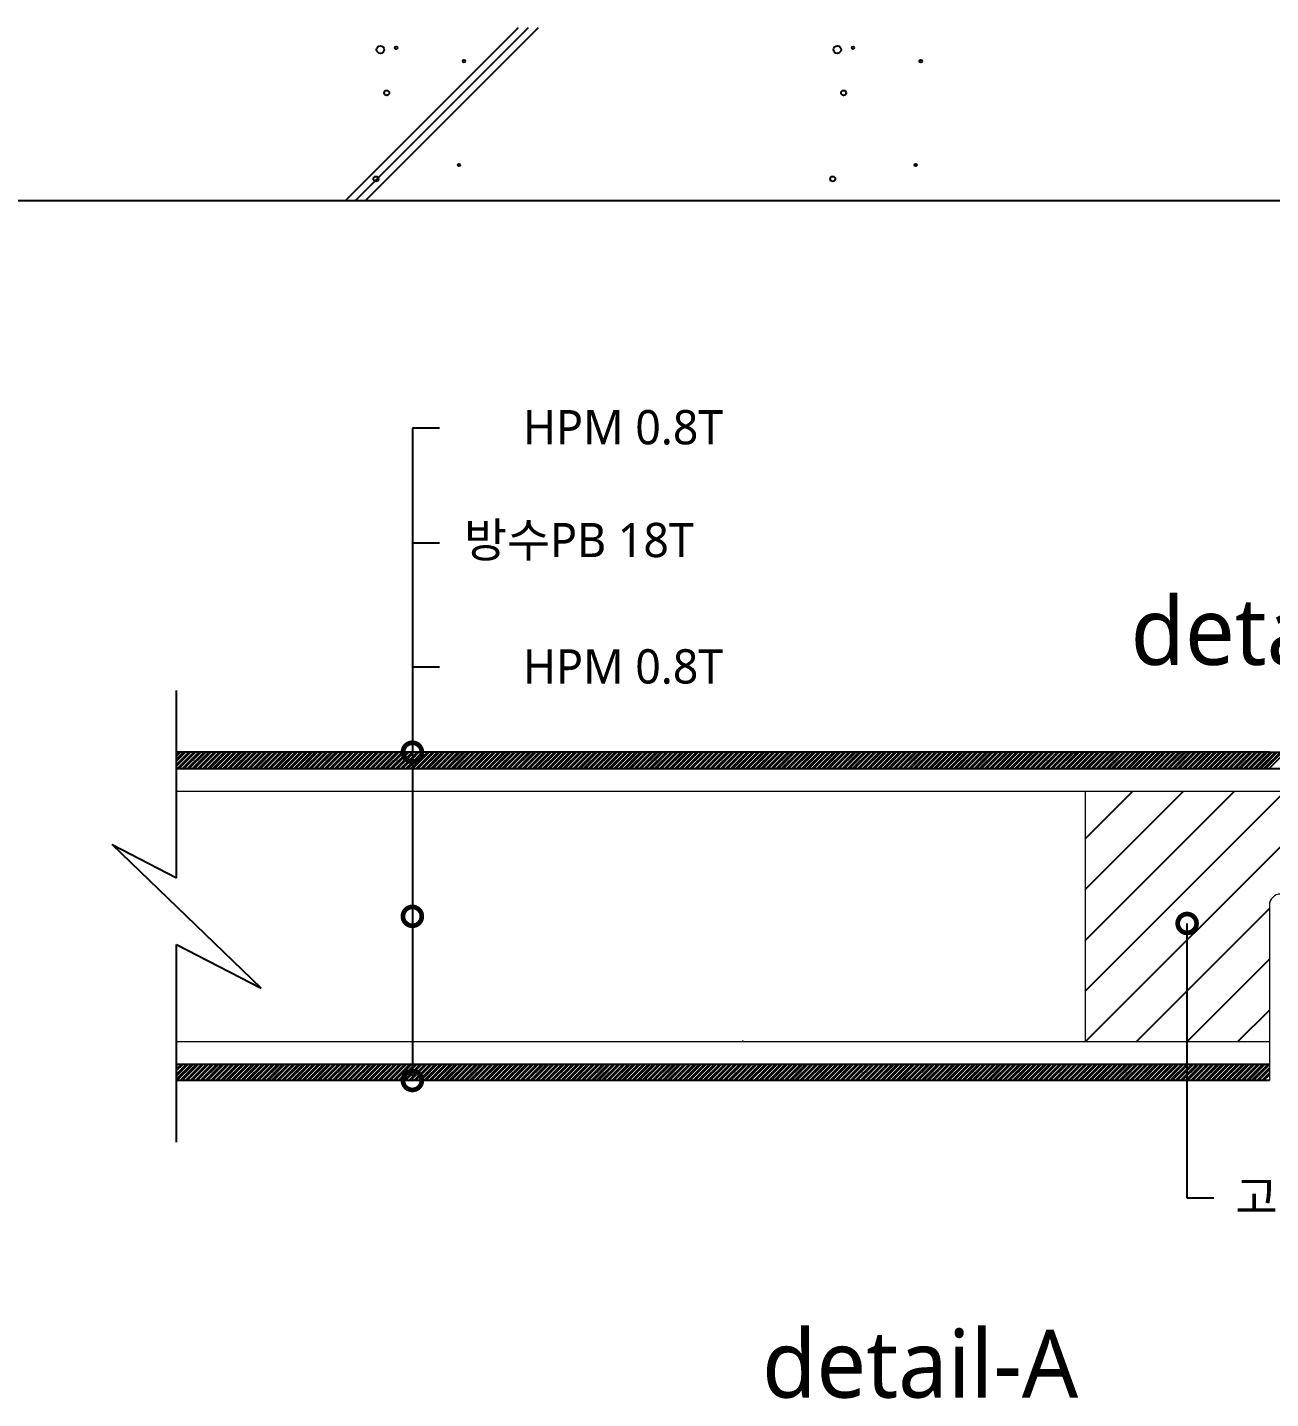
# Model space of a CAD drawing. Extents: x -255 to 8105, y -176 to 5714.
# Drawn here: x 959 to 2059, y 1215 to 2428 of the extents above; entities that cross this region are included whole.
import ezdxf
from ezdxf.enums import TextEntityAlignment as Align

# ---------------------------------------------------------------- set-up
doc = ezdxf.new("R2010")
doc.units = 0
doc.header["$LTSCALE"] = 30
doc.layers.get('0').update_dxf_attribs({"linetype": 'CONTINUOUS'})
for name, color, linetype in [('C', 2, 'CONTINUOUS'), ('jc panel', 4, 'CONTINUOUS'), ('TIT', 3, 'CONTINUOUS'), ('문자', 3, 'CONTINUOUS'), ('치수', 1, 'CONTINUOUS'), ('판넬', 2, 'CONTINUOUS'), ('해치', 8, 'CONTINUOUS')]:
    doc.layers.add(name, color=color, linetype=linetype)
doc.styles.add('돋움', font='malgun.ttf')

# ---------------------------------------------------------------- blocks, each defined once
blk = doc.blocks.new('_DOTSMALL')
at = {"color": 0, "linetype": 'ByBlock', "const_width": 0.5}
blk.add_lwpolyline([(-0.0625, 0, 1), (0.0625, 0, 1)], format="xyb", close=True, dxfattribs=at)
blk = doc.blocks.new('A$C63EC304E')
at = {"layer": '치수', "color": 1, "xscale": 2.5, "yscale": 2.5, "zscale": 2.5, "rotation": 234.3098741996962}
blk.add_blockref('_DOTSMALL', (0.312, 0.312), dxfattribs=at)
blk = doc.blocks.new('A$C2BC9653E')
at = {"layer": '치수', "xscale": 0.3333333333333333, "yscale": 0.3333333333333333, "zscale": 0.3333333333333333}
blk.add_blockref('A$C63EC304E', (0, 0), dxfattribs=at)
blk = doc.blocks.new('A$C7FC71301')
at = {"layer": '치수', "rotation": 180}
blk.add_blockref('A$C2BC9653E', (0.208, 0.208), dxfattribs=at)
blk = doc.blocks.new('A$C4A20372B')
at = {"layer": '치수'}
blk.add_blockref('A$C7FC71301', (0, 0), dxfattribs=at)
blk = doc.blocks.new('A$C566469F5')
at = {"layer": '치수'}
blk.add_blockref('A$C4A20372B', (0, 0), dxfattribs=at)
blk = doc.blocks.new('A$C7E317CD4')
at = {"layer": '해치', "xscale": 2, "yscale": 2, "zscale": 2}
blk.add_blockref('A$C566469F5', (0, 0), dxfattribs=at)
blk = doc.blocks.new('A$C601D7F27')
at = {"layer": '치수'}
blk.add_blockref('A$C7E317CD4', (0, 0), dxfattribs=at)
blk = doc.blocks.new('UNI-01', base_point=(7634, 7239))
blk.add_line((7967.1, 9514.2), (13138.7, 9514.2))
at = {"color": 252, "linetype": 'Continuous'}
for p, q in [((8725.3, 9022.8), (8728.6, 9026.1)), ((8725.3, 9018.3), (8733.1, 9026.1)), ((8725.3, 9013.9), (8737.6, 9026.1)), ((8725.3, 9024.4), (8727, 9026.1)), ((8725.3, 9019.9), (8731.5, 9026.1)), ((8725.3, 9015.4), (8736, 9026.1)), ((8726, 9011.6), (8740.5, 9026.1)), ((8727.5, 9011.6), (8742.1, 9026.1)), ((8730.4, 9011.6), (8745, 9026.1)), ((8732, 9011.6), (8746.6, 9026.1)), ((8734.9, 9011.6), (8749.5, 9026.1)), ((8736.5, 9011.6), (8751, 9026.1)), ((8739.4, 9011.6), (8753.9, 9026.1)), ((8741, 9011.6), (8755.5, 9026.1)), ((8743.9, 9011.6), (8758.4, 9026.1)), ((8745.5, 9011.6), (8760, 9026.1)), ((8748.4, 9011.6), (8762.9, 9026.1)), ((8750, 9011.6), (8764.5, 9026.1)), ((8752.9, 9011.6), (8767.4, 9026.1)), ((8754.5, 9011.6), (8769, 9026.1)), ((8757.4, 9011.6), (8771.9, 9026.1)), ((8759, 9011.6), (8773.5, 9026.1)), ((8761.9, 9011.6), (8776.4, 9026.1)), ((8763.5, 9011.6), (8778, 9026.1)), ((8766.4, 9011.6), (8780.9, 9026.1)), ((8768, 9011.6), (8782.5, 9026.1)), ((8770.9, 9011.6), (8785.4, 9026.1)), ((8772.4, 9011.6), (8787, 9026.1)), ((8775.3, 9011.6), (8789.9, 9026.1)), ((8776.9, 9011.6), (8791.5, 9026.1)), ((8779.8, 9011.6), (8794.4, 9026.1)), ((8781.4, 9011.6), (8795.9, 9026.1)), ((8784.3, 9011.6), (8798.9, 9026.1)), ((8785.9, 9011.6), (8800.4, 9026.1)), ((8788.8, 9011.6), (8803.3, 9026.1)), ((8790.4, 9011.6), (8804.9, 9026.1)), ((8793.3, 9011.6), (8807.8, 9026.1)), ((8794.9, 9011.6), (8809.4, 9026.1)), ((8797.8, 9011.6), (8812.3, 9026.1)), ((8799.4, 9011.6), (8813.9, 9026.1)), ((8802.3, 9011.6), (8816.8, 9026.1)), ((8803.9, 9011.6), (8818.4, 9026.1)), ((8806.8, 9011.6), (8821.3, 9026.1)), ((8808.4, 9011.6), (8822.9, 9026.1)), ((8811.3, 9011.6), (8825.8, 9026.1)), ((8812.9, 9011.6), (8827.4, 9026.1)), ((8815.8, 9011.6), (8830.3, 9026.1)), ((8817.3, 9011.6), (8831.9, 9026.1)), ((8820.3, 9011.6), (8834.8, 9026.1)), ((8821.8, 9011.6), (8836.4, 9026.1)), ((8824.7, 9011.6), (8839.3, 9026.1)), ((8826.3, 9011.6), (8840.8, 9026.1)), ((8829.2, 9011.6), (8843.8, 9026.1)), ((8830.8, 9011.6), (8845.3, 9026.1)), ((8833.7, 9011.6), (8848.2, 9026.1)), ((8835.3, 9011.6), (8849.8, 9026.1)), ((8838.2, 9011.6), (8852.7, 9026.1)), ((8839.8, 9011.6), (8854.3, 9026.1)), ((8842.7, 9011.6), (8857.2, 9026.1)), ((8844.3, 9011.6), (8858.8, 9026.1)), ((8847.2, 9011.6), (8861.7, 9026.1)), ((8848.8, 9011.6), (8863.3, 9026.1)), ((8851.7, 9011.6), (8866.2, 9026.1)), ((8853.3, 9011.6), (8867.8, 9026.1)), ((8856.2, 9011.6), (8870.7, 9026.1)), ((8857.8, 9011.6), (8872.3, 9026.1)), ((8860.7, 9011.6), (8875.2, 9026.1)), ((8862.2, 9011.6), (8876.8, 9026.1)), ((8865.2, 9011.6), (8879.7, 9026.1)), ((8866.7, 9011.6), (8881.3, 9026.1)), ((8869.6, 9011.6), (8884.2, 9026.1)), ((8871.2, 9011.6), (8885.8, 9026.1)), ((8874.1, 9011.6), (8888.7, 9026.1)), ((8875.7, 9011.6), (8890.2, 9026.1)), ((8878.6, 9011.6), (8893.1, 9026.1)), ((8880.2, 9011.6), (8894.7, 9026.1)), ((8883.1, 9011.6), (8897.6, 9026.1)), ((8884.7, 9011.6), (8899.2, 9026.1)), ((8887.6, 9011.6), (8902.1, 9026.1)), ((8889.2, 9011.6), (8903.7, 9026.1)), ((8892.1, 9011.6), (8906.6, 9026.1)), ((8893.7, 9011.6), (8908.2, 9026.1)), ((8896.6, 9011.6), (8911.1, 9026.1)), ((8898.2, 9011.6), (8912.7, 9026.1)), ((8901.1, 9011.6), (8915.6, 9026.1)), ((8902.7, 9011.6), (8917.2, 9026.1)), ((8905.6, 9011.6), (8920.1, 9026.1)), ((8907.2, 9011.6), (8921.7, 9026.1)), ((8910.1, 9011.6), (8924.6, 9026.1)), ((8911.6, 9011.6), (8926.2, 9026.1)), ((8914.5, 9011.6), (8929.1, 9026.1)), ((8916.1, 9011.6), (8930.7, 9026.1)), ((8919, 9011.6), (8933.6, 9026.1)), ((8920.6, 9011.6), (8933.8, 9024.8)), ((8933.8, 9020.3), (8939.6, 9026.1)), ((8933.8, 9015.8), (8944.1, 9026.1)), ((8933.8, 9021.9), (8938, 9026.1)), ((8933.8, 9017.4), (8942.5, 9026.1)), ((8933.8, 9012.9), (8947, 9026.1)), ((8934.1, 9011.6), (8948.6, 9026.1)), ((8937, 9011.6), (8951.5, 9026.1)), ((8938.6, 9011.6), (8953.1, 9026.1)), ((8941.5, 9011.6), (8956, 9026.1)), ((8943.1, 9011.6), (8957.6, 9026.1)), ((8946, 9011.6), (8960.5, 9026.1)), ((8947.6, 9011.6), (8962.1, 9026.1)), ((8950.5, 9011.6), (8965, 9026.1)), ((8952.1, 9011.6), (8966.6, 9026.1)), ((8955, 9011.6), (8969.5, 9026.1)), ((8956.5, 9011.6), (8971.1, 9026.1)), ((8959.4, 9011.6), (8974, 9026.1)), ((8961, 9011.6), (8975.6, 9026.1)), ((8963.9, 9011.6), (8978.5, 9026.1)), ((8965.5, 9011.6), (8980, 9026.1)), ((8968.4, 9011.6), (8982.9, 9026.1)), ((8970, 9011.6), (8984.5, 9026.1)), ((8972.9, 9011.6), (8987.4, 9026.1)), ((8974.5, 9011.6), (8989, 9026.1)), ((8977.4, 9011.6), (8991.9, 9026.1)), ((8979, 9011.6), (8993.5, 9026.1)), ((8981.9, 9011.6), (8996.4, 9026.1)), ((8983.5, 9011.6), (8998, 9026.1)), ((8986.4, 9011.6), (9000.9, 9026.1)), ((8988, 9011.6), (9002.5, 9026.1)), ((8990.9, 9011.6), (9005.4, 9026.1)), ((8992.5, 9011.6), (9007, 9026.1)), ((8995.4, 9011.6), (9009.9, 9026.1)), ((8997, 9011.6), (9011.5, 9026.1)), ((8999.9, 9011.6), (9014.4, 9026.1)), ((9001.4, 9011.6), (9016, 9026.1)), ((9004.3, 9011.6), (9018.9, 9026.1)), ((9005.9, 9011.6), (9020.5, 9026.1)), ((9008.8, 9011.6), (9023.4, 9026.1)), ((9010.4, 9011.6), (9024.9, 9026.1)), ((9013.3, 9011.6), (9027.8, 9026.1)), ((9014.9, 9011.6), (9029.4, 9026.1)), ((9017.8, 9011.6), (9032.3, 9026.1)), ((9019.4, 9011.6), (9033.9, 9026.1)), ((9022.3, 9011.6), (9036.8, 9026.1)), ((9023.9, 9011.6), (9038.4, 9026.1)), ((9026.8, 9011.6), (9041.3, 9026.1)), ((9028.4, 9011.6), (9042.9, 9026.1)), ((9031.3, 9011.6), (9045.8, 9026.1)), ((9032.9, 9011.6), (9047.4, 9026.1)), ((9035.8, 9011.6), (9050.3, 9026.1)), ((9037.4, 9011.6), (9051.9, 9026.1)), ((9040.3, 9011.6), (9054.8, 9026.1)), ((9041.9, 9011.6), (9056.4, 9026.1)), ((9044.8, 9011.6), (9059.3, 9026.1)), ((9046.3, 9011.6), (9060.9, 9026.1)), ((9049.2, 9011.6), (9063.8, 9026.1)), ((9050.8, 9011.6), (9065.4, 9026.1)), ((9053.7, 9011.6), (9068.3, 9026.1)), ((9055.3, 9011.6), (9069.8, 9026.1)), ((9058.2, 9011.6), (9072.7, 9026.1)), ((9059.8, 9011.6), (9074.3, 9026.1)), ((9062.7, 9011.6), (9077.2, 9026.1)), ((9064.3, 9011.6), (9078.8, 9026.1)), ((9067.2, 9011.6), (9081.7, 9026.1)), ((9068.8, 9011.6), (9083.3, 9026.1)), ((9071.7, 9011.6), (9086.2, 9026.1)), ((9073.3, 9011.6), (9087.8, 9026.1)), ((9076.2, 9011.6), (9090.7, 9026.1)), ((9077.8, 9011.6), (9092.3, 9026.1)), ((9080.7, 9011.6), (9095.2, 9026.1)), ((9082.3, 9011.6), (9096.8, 9026.1)), ((9085.2, 9011.6), (9099.7, 9026.1)), ((9086.8, 9011.6), (9101.3, 9026.1)), ((9089.7, 9011.6), (9104.2, 9026.1)), ((9091.2, 9011.6), (9105.8, 9026.1)), ((9094.1, 9011.6), (9108.7, 9026.1)), ((9095.7, 9011.6), (9110.3, 9026.1)), ((9098.6, 9011.6), (9113.2, 9026.1)), ((9100.2, 9011.6), (9114.7, 9026.1)), ((9103.1, 9011.6), (9117.6, 9026.1)), ((9104.7, 9011.6), (9119.2, 9026.1)), ((9107.6, 9011.6), (9122.1, 9026.1)), ((9109.2, 9011.6), (9123.7, 9026.1)), ((9112.1, 9011.6), (9126.6, 9026.1)), ((9113.7, 9011.6), (9128.2, 9026.1)), ((9116.6, 9011.6), (9131.1, 9026.1)), ((9118.2, 9011.6), (9132.7, 9026.1)), ((9121.1, 9011.6), (9135.6, 9026.1)), ((9122.7, 9011.6), (9137.2, 9026.1)), ((9125.6, 9011.6), (9140.1, 9026.1)), ((9127.2, 9011.6), (9141.7, 9026.1)), ((9130.1, 9011.6), (9144.6, 9026.1)), ((9131.7, 9011.6), (9146.2, 9026.1)), ((9134.6, 9011.6), (9149.1, 9026.1)), ((9136.1, 9011.6), (9150.7, 9026.1)), ((9139.1, 9011.6), (9153.6, 9026.1)), ((9140.6, 9011.6), (9155.2, 9026.1)), ((9143.5, 9011.6), (9158.1, 9026.1)), ((9145.1, 9011.6), (9159.6, 9026.1)), ((9148, 9011.6), (9162.6, 9026.1)), ((9149.6, 9011.6), (9164.1, 9026.1)), ((9152.5, 9011.6), (9167, 9026.1)), ((9154.1, 9011.6), (9168.6, 9026.1)), ((9157, 9011.6), (9171.5, 9026.1)), ((9158.6, 9011.6), (9173.1, 9026.1)), ((9161.5, 9011.6), (9176, 9026.1)), ((9163.1, 9011.6), (9177.6, 9026.1)), ((9166, 9011.6), (9180.5, 9026.1)), ((9167.6, 9011.6), (9182.1, 9026.1)), ((9170.5, 9011.6), (9185, 9026.1)), ((9172.1, 9011.6), (9186.6, 9026.1)), ((9175, 9011.6), (9189.5, 9026.1)), ((9176.6, 9011.6), (9191.1, 9026.1)), ((9179.5, 9011.6), (9194, 9026.1)), ((9181, 9011.6), (9195.6, 9026.1)), ((9184, 9011.6), (9198.5, 9026.1)), ((9185.5, 9011.6), (9200.1, 9026.1)), ((9188.4, 9011.6), (9203, 9026.1)), ((9190, 9011.6), (9204.5, 9026.1)), ((9192.9, 9011.6), (9207.5, 9026.1)), ((9194.5, 9011.6), (9209, 9026.1)), ((9197.4, 9011.6), (9211.9, 9026.1)), ((9199, 9011.6), (9213.5, 9026.1)), ((9201.9, 9011.6), (9216.4, 9026.1)), ((9203.5, 9011.6), (9218, 9026.1)), ((9206.4, 9011.6), (9220.9, 9026.1)), ((9208, 9011.6), (9222.5, 9026.1)), ((9210.9, 9011.6), (9225.4, 9026.1)), ((9212.5, 9011.6), (9227, 9026.1)), ((9215.4, 9011.6), (9229.9, 9026.1)), ((9217, 9011.6), (9231.5, 9026.1)), ((9219.9, 9011.6), (9234.4, 9026.1)), ((9221.5, 9011.6), (9236, 9026.1)), ((9224.4, 9011.6), (9238.9, 9026.1)), ((9226, 9011.6), (9240.5, 9026.1)), ((9228.9, 9011.6), (9243.4, 9026.1)), ((9230.4, 9011.6), (9245, 9026.1)), ((9233.3, 9011.6), (9247.9, 9026.1)), ((9234.9, 9011.6), (9249.5, 9026.1)), ((9237.8, 9011.6), (9252.4, 9026.1)), ((9239.4, 9011.6), (9253.9, 9026.1)), ((9242.3, 9011.6), (9256.8, 9026.1)), ((9243.9, 9011.6), (9258.4, 9026.1)), ((9246.8, 9011.6), (9261.3, 9026.1)), ((9248.4, 9011.6), (9262.9, 9026.1)), ((9251.3, 9011.6), (9265.8, 9026.1)), ((9252.9, 9011.6), (9267.4, 9026.1)), ((9255.8, 9011.6), (9270.3, 9026.1)), ((9257.4, 9011.6), (9271.9, 9026.1)), ((9260.3, 9011.6), (9274.8, 9026.1)), ((9261.9, 9011.6), (9276.4, 9026.1)), ((9264.8, 9011.6), (9279.3, 9026.1)), ((9266.4, 9011.6), (9280.9, 9026.1)), ((9269.3, 9011.6), (9283.8, 9026.1)), ((9270.9, 9011.6), (9285.4, 9026.1)), ((9273.8, 9011.6), (9288.3, 9026.1)), ((9275.3, 9011.6), (9289.9, 9026.1)), ((9278.2, 9011.6), (9292.8, 9026.1)), ((9279.8, 9011.6), (9294.4, 9026.1)), ((9282.7, 9011.6), (9297.3, 9026.1)), ((9284.3, 9011.6), (9298.8, 9026.1)), ((9287.2, 9011.6), (9301.7, 9026.1)), ((9288.8, 9011.6), (9303.3, 9026.1)), ((9291.7, 9011.6), (9306.2, 9026.1)), ((9293.3, 9011.6), (9307.8, 9026.1)), ((9296.2, 9011.6), (9310.7, 9026.1)), ((9297.8, 9011.6), (9312.3, 9026.1)), ((9300.7, 9011.6), (9315.2, 9026.1)), ((9302.3, 9011.6), (9316.8, 9026.1)), ((9305.2, 9011.6), (9319.7, 9026.1)), ((9306.8, 9011.6), (9321.3, 9026.1)), ((9309.7, 9011.6), (9324.2, 9026.1)), ((9311.3, 9011.6), (9325.8, 9026.1)), ((9314.2, 9011.6), (9328.7, 9026.1)), ((9315.8, 9011.6), (9330.3, 9026.1)), ((9318.7, 9011.6), (9333.2, 9026.1)), ((9320.2, 9011.6), (9334.8, 9026.1)), ((9323.1, 9011.6), (9337.7, 9026.1)), ((9324.7, 9011.6), (9339.3, 9026.1)), ((9327.6, 9011.6), (9342.2, 9026.1)), ((9329.2, 9011.6), (9343.7, 9026.1)), ((9332.1, 9011.6), (9346.6, 9026.1)), ((9333.7, 9011.6), (9348.2, 9026.1)), ((9336.6, 9011.6), (9351.1, 9026.1)), ((9338.2, 9011.6), (9352.7, 9026.1)), ((9341.1, 9011.6), (9355.6, 9026.1)), ((9342.7, 9011.6), (9357.2, 9026.1)), ((9345.6, 9011.6), (9360.1, 9026.1)), ((9347.2, 9011.6), (9361.7, 9026.1)), ((9350.1, 9011.6), (9364.6, 9026.1)), ((9351.7, 9011.6), (9366.2, 9026.1)), ((9354.6, 9011.6), (9369.1, 9026.1)), ((9356.2, 9011.6), (9370.7, 9026.1)), ((9359.1, 9011.6), (9373.6, 9026.1)), ((9360.7, 9011.6), (9375.2, 9026.1)), ((9363.6, 9011.6), (9378.1, 9026.1)), ((9365.1, 9011.6), (9379.7, 9026.1)), ((9368, 9011.6), (9382.6, 9026.1)), ((9369.6, 9011.6), (9384.2, 9026.1)), ((9372.5, 9011.6), (9387.1, 9026.1)), ((9374.1, 9011.6), (9388.6, 9026.1)), ((9377, 9011.6), (9391.5, 9026.1)), ((9378.6, 9011.6), (9393.1, 9026.1)), ((9381.5, 9011.6), (9396, 9026.1)), ((9383.1, 9011.6), (9397.6, 9026.1)), ((9386, 9011.6), (9400.5, 9026.1)), ((9387.6, 9011.6), (9402.1, 9026.1)), ((9390.5, 9011.6), (9405, 9026.1)), ((9392.1, 9011.6), (9406.6, 9026.1)), ((9395, 9011.6), (9409.5, 9026.1)), ((9396.6, 9011.6), (9411.1, 9026.1)), ((9399.5, 9011.6), (9414, 9026.1)), ((9401.1, 9011.6), (9415.6, 9026.1)), ((9404, 9011.6), (9418.5, 9026.1)), ((9405.6, 9011.6), (9420.1, 9026.1)), ((9408.5, 9011.6), (9423, 9026.1)), ((9410, 9011.6), (9424.6, 9026.1)), ((9412.9, 9011.6), (9427.5, 9026.1)), ((9414.5, 9011.6), (9429.1, 9026.1)), ((9417.4, 9011.6), (9432, 9026.1)), ((9419, 9011.6), (9433.5, 9026.1)), ((9421.9, 9011.6), (9436.4, 9026.1)), ((9423.5, 9011.6), (9438, 9026.1)), ((9426.4, 9011.6), (9440.9, 9026.1)), ((9428, 9011.6), (9442.5, 9026.1)), ((9430.9, 9011.6), (9445.4, 9026.1)), ((9432.5, 9011.6), (9447, 9026.1)), ((9435.4, 9011.6), (9449.9, 9026.1)), ((9437, 9011.6), (9451.5, 9026.1)), ((9439.9, 9011.6), (9454.4, 9026.1)), ((9441.5, 9011.6), (9456, 9026.1)), ((9444.4, 9011.6), (9458.9, 9026.1)), ((9446, 9011.6), (9460.5, 9026.1)), ((9448.9, 9011.6), (9463.4, 9026.1)), ((9450.5, 9011.6), (9465, 9026.1)), ((9453.4, 9011.6), (9467.9, 9026.1)), ((9454.9, 9011.6), (9469.5, 9026.1)), ((9457.8, 9011.6), (9472.4, 9026.1)), ((9459.4, 9011.6), (9474, 9026.1)), ((9462.3, 9011.6), (9476.9, 9026.1)), ((9463.9, 9011.6), (9478.4, 9026.1)), ((9466.8, 9011.6), (9481.3, 9026.1)), ((9468.4, 9011.6), (9482.9, 9026.1)), ((9471.3, 9011.6), (9485.8, 9026.1)), ((9472.9, 9011.6), (9487.4, 9026.1)), ((9475.8, 9011.6), (9490.3, 9026.1)), ((9477.4, 9011.6), (9491.9, 9026.1)), ((9480.3, 9011.6), (9494.8, 9026.1)), ((9481.9, 9011.6), (9496.4, 9026.1)), ((9484.8, 9011.6), (9499.3, 9026.1)), ((9486.4, 9011.6), (9500.9, 9026.1)), ((9489.3, 9011.6), (9503.8, 9026.1)), ((9490.9, 9011.6), (9505.4, 9026.1)), ((9493.8, 9011.6), (9508.3, 9026.1)), ((9495.4, 9011.6), (9509.9, 9026.1)), ((9498.3, 9011.6), (9512.8, 9026.1)), ((9499.8, 9011.6), (9514.4, 9026.1)), ((9502.8, 9011.6), (9517.3, 9026.1)), ((9504.3, 9011.6), (9518.9, 9026.1)), ((9519.6, 9022.4), (9523.3, 9026.1)), ((9519.6, 9017.9), (9527.8, 9026.1)), ((9519.6, 9013.4), (9532.3, 9026.1)), ((9519.6, 9024), (9521.8, 9026.1)), ((9519.6, 9019.5), (9526.3, 9026.1)), ((9519.6, 9015), (9530.7, 9026.1)), ((9520.7, 9011.6), (9535.2, 9026.1)), ((9522.3, 9011.6), (9536.8, 9026.1)), ((9525.2, 9011.6), (9539.7, 9026.1)), ((9526.8, 9011.6), (9541.3, 9026.1)), ((9529.7, 9011.6), (9544.2, 9026.1)), ((9531.3, 9011.6), (9545.8, 9026.1)), ((9534.2, 9011.6), (9548.7, 9026.1)), ((9535.8, 9011.6), (9550.3, 9026.1)), ((9538.7, 9011.6), (9553.2, 9026.1)), ((9540.3, 9011.6), (9554.8, 9026.1)), ((9543.2, 9011.6), (9557.7, 9026.1)), ((9544.7, 9011.6), (9559.3, 9026.1)), ((9547.7, 9011.6), (9562.2, 9026.1)), ((9549.2, 9011.6), (9563.8, 9026.1)), ((9552.1, 9011.6), (9566.7, 9026.1)), ((9553.7, 9011.6), (9568.2, 9026.1)), ((9556.6, 9011.6), (9571.2, 9026.1)), ((9558.2, 9011.6), (9572.7, 9026.1)), ((9561.1, 9011.6), (9575.6, 9026.1)), ((9562.7, 9011.6), (9577.2, 9026.1)), ((9565.6, 9011.6), (9580.1, 9026.1)), ((9567.2, 9011.6), (9581.7, 9026.1)), ((9570.1, 9011.6), (9584.6, 9026.1)), ((9571.7, 9011.6), (9586.2, 9026.1)), ((9574.6, 9011.6), (9589.1, 9026.1)), ((9576.2, 9011.6), (9590.7, 9026.1)), ((9579.1, 9011.6), (9593.6, 9026.1)), ((9580.7, 9011.6), (9595.2, 9026.1)), ((9583.6, 9011.6), (9598.1, 9026.1)), ((9585.2, 9011.6), (9599.7, 9026.1)), ((9588.1, 9011.6), (9602.6, 9026.1)), ((9589.7, 9011.6), (9604.2, 9026.1)), ((9592.6, 9011.6), (9607.1, 9026.1)), ((9594.1, 9011.6), (9608.7, 9026.1)), ((9597, 9011.6), (9611.6, 9026.1)), ((9598.6, 9011.6), (9613.2, 9026.1)), ((9601.5, 9011.6), (9616.1, 9026.1)), ((9603.1, 9011.6), (9617.6, 9026.1)), ((9606, 9011.6), (9620.5, 9026.1)), ((9607.6, 9011.6), (9622.1, 9026.1)), ((9610.5, 9011.6), (9625, 9026.1)), ((9612.1, 9011.6), (9626.6, 9026.1)), ((9615, 9011.6), (9629.5, 9026.1)), ((9616.6, 9011.6), (9631.1, 9026.1)), ((9619.5, 9011.6), (9634, 9026.1)), ((9621.1, 9011.6), (9635.6, 9026.1)), ((9624, 9011.6), (9638.5, 9026.1)), ((9625.6, 9011.6), (9640.1, 9026.1)), ((9628.5, 9011.6), (9643, 9026.1)), ((9630.1, 9011.6), (9644.6, 9026.1)), ((9633, 9011.6), (9647.5, 9026.1)), ((9634.6, 9011.6), (9649.1, 9026.1)), ((9637.5, 9011.6), (9652, 9026.1)), ((9639, 9011.6), (9653.6, 9026.1)), ((9641.9, 9011.6), (9656.5, 9026.1)), ((9643.5, 9011.6), (9658.1, 9026.1)), ((9646.4, 9011.6), (9661, 9026.1)), ((9648, 9011.6), (9662.5, 9026.1)), ((9650.9, 9011.6), (9665.4, 9026.1)), ((9652.5, 9011.6), (9667, 9026.1)), ((9655.4, 9011.6), (9669.9, 9026.1)), ((9657, 9011.6), (9671.5, 9026.1)), ((9659.9, 9011.6), (9674.4, 9026.1)), ((9661.5, 9011.6), (9676, 9026.1)), ((9664.4, 9011.6), (9678.9, 9026.1)), ((9666, 9011.6), (9680.5, 9026.1)), ((9668.9, 9011.6), (9683.4, 9026.1)), ((9670.5, 9011.6), (9685, 9026.1)), ((9673.4, 9011.6), (9687.9, 9026.1)), ((9675, 9011.6), (9689.5, 9026.1)), ((9677.9, 9011.6), (9692.4, 9026.1)), ((9679.5, 9011.6), (9694, 9026.1)), ((9682.4, 9011.6), (9696.9, 9026.1)), ((9683.9, 9011.6), (9698.5, 9026.1)), ((9686.8, 9011.6), (9701.4, 9026.1)), ((9688.4, 9011.6), (9703, 9026.1)), ((9691.3, 9011.6), (9705.9, 9026.1)), ((8923.5, 9011.6), (8933.8, 9021.9)), ((8925.1, 9011.6), (8933.8, 9020.3)), ((8928, 9011.6), (8933.8, 9017.4)), ((8929.6, 9011.6), (8933.8, 9015.8)), ((8932.5, 9011.6), (8933.8, 9012.9)), ((9507.2, 9011.6), (9519.6, 9024)), ((9508.8, 9011.6), (9519.6, 9022.4)), ((9511.7, 9011.6), (9519.6, 9019.5)), ((9513.3, 9011.6), (9519.6, 9017.9)), ((9516.2, 9011.6), (9519.6, 9015)), ((9517.8, 9011.6), (9519.6, 9013.4)), ((8725.3, 8748.9), (8726.6, 8750.3)), ((8725.3, 8744.5), (8731.1, 8750.3)), ((8725.3, 8740), (8735.6, 8750.3)), ((8725.3, 8746), (8729.5, 8750.3)), ((8725.3, 8741.5), (8734, 8750.3)), ((8725.3, 8737.1), (8738.5, 8750.3)), ((8725.6, 8735.7), (8740.1, 8750.3)), ((8728.5, 8735.7), (8743, 8750.3)), ((8730.1, 8735.7), (8744.6, 8750.3)), ((8733, 8735.7), (8747.5, 8750.3)), ((8734.5, 8735.7), (8749.1, 8750.3)), ((8737.4, 8735.7), (8752, 8750.3)), ((8739, 8735.7), (8753.6, 8750.3)), ((8741.9, 8735.7), (8756.5, 8750.3)), ((8743.5, 8735.7), (8758, 8750.3)), ((8746.4, 8735.7), (8760.9, 8750.3)), ((8748, 8735.7), (8762.5, 8750.3)), ((8750.9, 8735.7), (8765.4, 8750.3)), ((8752.5, 8735.7), (8767, 8750.3)), ((8755.4, 8735.7), (8769.9, 8750.3)), ((8757, 8735.7), (8771.5, 8750.3)), ((8759.9, 8735.7), (8774.4, 8750.3)), ((8761.5, 8735.7), (8776, 8750.3)), ((8764.4, 8735.7), (8778.9, 8750.3)), ((8766, 8735.7), (8780.5, 8750.3)), ((8768.9, 8735.7), (8783.4, 8750.3)), ((8770.5, 8735.7), (8785, 8750.3)), ((8773.4, 8735.7), (8787.9, 8750.3)), ((8775, 8735.7), (8789.5, 8750.3)), ((8777.9, 8735.7), (8792.4, 8750.3)), ((8779.4, 8735.7), (8794, 8750.3)), ((8782.3, 8735.7), (8796.9, 8750.3)), ((8783.9, 8735.7), (8798.5, 8750.3)), ((8786.8, 8735.7), (8801.4, 8750.3)), ((8788.4, 8735.7), (8802.9, 8750.3)), ((8791.3, 8735.7), (8805.8, 8750.3)), ((8792.9, 8735.7), (8807.4, 8750.3)), ((8795.8, 8735.7), (8810.3, 8750.3)), ((8797.4, 8735.7), (8811.9, 8750.3)), ((8800.3, 8735.7), (8814.8, 8750.3)), ((8801.9, 8735.7), (8816.4, 8750.3)), ((8804.8, 8735.7), (8819.3, 8750.3)), ((8806.4, 8735.7), (8820.9, 8750.3)), ((8809.3, 8735.7), (8823.8, 8750.3)), ((8810.9, 8735.7), (8825.4, 8750.3)), ((8813.8, 8735.7), (8828.3, 8750.3)), ((8815.4, 8735.7), (8829.9, 8750.3)), ((8818.3, 8735.7), (8832.8, 8750.3)), ((8819.9, 8735.7), (8834.4, 8750.3)), ((8822.8, 8735.7), (8837.3, 8750.3)), ((8824.3, 8735.7), (8838.9, 8750.3)), ((8827.2, 8735.7), (8841.8, 8750.3)), ((8828.8, 8735.7), (8843.4, 8750.3)), ((8831.7, 8735.7), (8846.3, 8750.3)), ((8833.3, 8735.7), (8847.8, 8750.3)), ((8836.2, 8735.7), (8850.7, 8750.3)), ((8837.8, 8735.7), (8852.3, 8750.3)), ((8840.7, 8735.7), (8855.2, 8750.3)), ((8842.3, 8735.7), (8856.8, 8750.3)), ((8845.2, 8735.7), (8859.7, 8750.3)), ((8846.8, 8735.7), (8861.3, 8750.3)), ((8849.7, 8735.7), (8864.2, 8750.3)), ((8851.3, 8735.7), (8865.8, 8750.3)), ((8854.2, 8735.7), (8868.7, 8750.3)), ((8855.8, 8735.7), (8870.3, 8750.3)), ((8858.7, 8735.7), (8873.2, 8750.3)), ((8860.3, 8735.7), (8874.8, 8750.3)), ((8863.2, 8735.7), (8877.7, 8750.3)), ((8864.8, 8735.7), (8879.3, 8750.3)), ((8867.7, 8735.7), (8882.2, 8750.3)), ((8869.2, 8735.7), (8883.8, 8750.3)), ((8872.2, 8735.7), (8886.7, 8750.3)), ((8873.7, 8735.7), (8888.3, 8750.3)), ((8876.6, 8735.7), (8891.2, 8750.3)), ((8878.2, 8735.7), (8892.7, 8750.3)), ((8881.1, 8735.7), (8895.7, 8750.3)), ((8882.7, 8735.7), (8897.2, 8750.3)), ((8885.6, 8735.7), (8900.1, 8750.3)), ((8887.2, 8735.7), (8901.7, 8750.3)), ((8890.1, 8735.7), (8904.6, 8750.3)), ((8891.7, 8735.7), (8906.2, 8750.3)), ((8894.6, 8735.7), (8909.1, 8750.3)), ((8896.2, 8735.7), (8910.7, 8750.3)), ((8899.1, 8735.7), (8913.6, 8750.3)), ((8900.7, 8735.7), (8915.2, 8750.3)), ((8903.6, 8735.7), (8918.1, 8750.3)), ((8905.2, 8735.7), (8919.7, 8750.3)), ((8908.1, 8735.7), (8922.6, 8750.3)), ((8909.7, 8735.7), (8924.2, 8750.3)), ((8912.6, 8735.7), (8927.1, 8750.3)), ((8914.1, 8735.7), (8928.7, 8750.3)), ((8917.1, 8735.7), (8931.6, 8750.3)), ((8918.6, 8735.7), (8933.2, 8750.3)), ((8921.5, 8735.7), (8933.8, 8748)), ((8923.1, 8735.7), (8933.8, 8746.4)), ((8933.8, 8746.4), (8937.6, 8750.3)), ((8933.8, 8741.9), (8942.1, 8750.3)), ((8933.8, 8748), (8936.1, 8750.3)), ((8933.8, 8743.5), (8940.6, 8750.3)), ((8933.8, 8739), (8945, 8750.3)), ((8934.1, 8737.8), (8946.6, 8750.3)), ((8935.7, 8736.4), (8949.5, 8750.3)), ((8936.6, 8735.7), (8951.1, 8750.3)), ((8939.5, 8735.7), (8954, 8750.3)), ((8941.1, 8735.7), (8955.6, 8750.3)), ((8944, 8735.7), (8958.5, 8750.3)), ((8945.6, 8735.7), (8960.1, 8750.3)), ((8948.5, 8735.7), (8963, 8750.3)), ((8950.1, 8735.7), (8964.6, 8750.3)), ((8953, 8735.7), (8967.5, 8750.3)), ((8954.6, 8735.7), (8969.1, 8750.3)), ((8957.5, 8735.7), (8972, 8750.3)), ((8959.1, 8735.7), (8973.6, 8750.3)), ((8962, 8735.7), (8976.5, 8750.3)), ((8963.5, 8735.7), (8978.1, 8750.3)), ((8966.4, 8735.7), (8981, 8750.3)), ((8968, 8735.7), (8982.6, 8750.3)), ((8970.9, 8735.7), (8985.5, 8750.3)), ((8972.5, 8735.7), (8987, 8750.3)), ((8975.4, 8735.7), (8989.9, 8750.3)), ((8977, 8735.7), (8991.5, 8750.3)), ((8979.9, 8735.7), (8994.4, 8750.3)), ((8981.5, 8735.7), (8996, 8750.3)), ((8984.4, 8735.7), (8998.9, 8750.3)), ((8986, 8735.7), (9000.5, 8750.3)), ((8988.9, 8735.7), (9003.4, 8750.3)), ((8990.5, 8735.7), (9005, 8750.3)), ((8993.4, 8735.7), (9007.9, 8750.3)), ((8995, 8735.7), (9009.5, 8750.3)), ((8997.9, 8735.7), (9012.4, 8750.3)), ((8999.5, 8735.7), (9014, 8750.3)), ((9002.4, 8735.7), (9016.9, 8750.3)), ((9004, 8735.7), (9018.5, 8750.3)), ((9006.9, 8735.7), (9021.4, 8750.3)), ((9008.4, 8735.7), (9023, 8750.3)), ((9011.3, 8735.7), (9025.9, 8750.3)), ((9012.9, 8735.7), (9027.5, 8750.3)), ((9015.8, 8735.7), (9030.4, 8750.3)), ((9017.4, 8735.7), (9031.9, 8750.3)), ((9020.3, 8735.7), (9034.8, 8750.3)), ((9021.9, 8735.7), (9036.4, 8750.3)), ((9024.8, 8735.7), (9039.3, 8750.3)), ((9026.4, 8735.7), (9040.9, 8750.3)), ((9029.3, 8735.7), (9043.8, 8750.3)), ((9030.9, 8735.7), (9045.4, 8750.3)), ((9033.8, 8735.7), (9048.3, 8750.3)), ((9035.4, 8735.7), (9049.9, 8750.3)), ((9038.3, 8735.7), (9052.8, 8750.3)), ((9039.9, 8735.7), (9054.4, 8750.3)), ((9042.8, 8735.7), (9057.3, 8750.3)), ((9044.4, 8735.7), (9058.9, 8750.3)), ((9047.3, 8735.7), (9061.8, 8750.3)), ((9048.9, 8735.7), (9063.4, 8750.3)), ((9051.8, 8735.7), (9066.3, 8750.3)), ((9053.3, 8735.7), (9067.9, 8750.3)), ((9056.2, 8735.7), (9070.8, 8750.3)), ((9057.8, 8735.7), (9072.4, 8750.3)), ((9060.7, 8735.7), (9075.3, 8750.3)), ((9062.3, 8735.7), (9076.8, 8750.3)), ((9065.2, 8735.7), (9079.7, 8750.3)), ((9066.8, 8735.7), (9081.3, 8750.3)), ((9069.7, 8735.7), (9084.2, 8750.3)), ((9071.3, 8735.7), (9085.8, 8750.3)), ((9074.2, 8735.7), (9088.7, 8750.3)), ((9075.8, 8735.7), (9090.3, 8750.3)), ((9078.7, 8735.7), (9093.2, 8750.3)), ((9080.3, 8735.7), (9094.8, 8750.3)), ((9083.2, 8735.7), (9097.7, 8750.3)), ((9084.8, 8735.7), (9099.3, 8750.3)), ((9087.7, 8735.7), (9102.2, 8750.3)), ((9089.3, 8735.7), (9103.8, 8750.3)), ((9092.2, 8735.7), (9106.7, 8750.3)), ((9093.8, 8735.7), (9108.3, 8750.3)), ((9096.7, 8735.7), (9111.2, 8750.3)), ((9098.2, 8735.7), (9112.8, 8750.3)), ((9101.1, 8735.7), (9115.7, 8750.3)), ((9102.7, 8735.7), (9117.3, 8750.3)), ((9105.6, 8735.7), (9120.2, 8750.3)), ((9107.2, 8735.7), (9121.7, 8750.3)), ((9110.1, 8735.7), (9124.6, 8750.3)), ((9111.7, 8735.7), (9126.2, 8750.3)), ((9114.6, 8735.7), (9129.1, 8750.3)), ((9116.2, 8735.7), (9130.7, 8750.3)), ((9119.1, 8735.7), (9133.6, 8750.3)), ((9120.7, 8735.7), (9135.2, 8750.3)), ((9123.6, 8735.7), (9138.1, 8750.3)), ((9125.2, 8735.7), (9139.7, 8750.3)), ((9128.1, 8735.7), (9142.6, 8750.3)), ((9129.7, 8735.7), (9144.2, 8750.3)), ((9132.6, 8735.7), (9147.1, 8750.3)), ((9134.2, 8735.7), (9148.7, 8750.3)), ((9137.1, 8735.7), (9151.6, 8750.3)), ((9138.7, 8735.7), (9153.2, 8750.3)), ((9141.6, 8735.7), (9156.1, 8750.3)), ((9143.1, 8735.7), (9157.7, 8750.3)), ((9146, 8735.7), (9160.6, 8750.3)), ((9147.6, 8735.7), (9162.2, 8750.3)), ((9150.5, 8735.7), (9165.1, 8750.3)), ((9152.1, 8735.7), (9166.6, 8750.3)), ((9155, 8735.7), (9169.5, 8750.3)), ((9156.6, 8735.7), (9171.1, 8750.3)), ((9159.5, 8735.7), (9174, 8750.3)), ((9161.1, 8735.7), (9175.6, 8750.3)), ((9164, 8735.7), (9178.5, 8750.3)), ((9165.6, 8735.7), (9180.1, 8750.3)), ((9168.5, 8735.7), (9183, 8750.3)), ((9170.1, 8735.7), (9184.6, 8750.3)), ((9173, 8735.7), (9187.5, 8750.3)), ((9174.6, 8735.7), (9189.1, 8750.3)), ((9177.5, 8735.7), (9192, 8750.3)), ((9179.1, 8735.7), (9193.6, 8750.3)), ((9182, 8735.7), (9196.5, 8750.3)), ((9183.6, 8735.7), (9198.1, 8750.3)), ((9186.5, 8735.7), (9201, 8750.3)), ((9188, 8735.7), (9202.6, 8750.3)), ((9190.9, 8735.7), (9205.5, 8750.3)), ((9192.5, 8735.7), (9207.1, 8750.3)), ((9195.4, 8735.7), (9210, 8750.3)), ((9197, 8735.7), (9211.5, 8750.3)), ((9199.9, 8735.7), (9214.4, 8750.3)), ((9201.5, 8735.7), (9216, 8750.3)), ((9204.4, 8735.7), (9218.9, 8750.3)), ((9206, 8735.7), (9220.5, 8750.3)), ((9208.9, 8735.7), (9223.4, 8750.3)), ((9210.5, 8735.7), (9225, 8750.3)), ((9213.4, 8735.7), (9227.9, 8750.3)), ((9215, 8735.7), (9229.5, 8750.3)), ((9217.9, 8735.7), (9232.4, 8750.3)), ((9219.5, 8735.7), (9234, 8750.3)), ((9222.4, 8735.7), (9236.9, 8750.3)), ((9224, 8735.7), (9238.5, 8750.3)), ((9226.9, 8735.7), (9241.4, 8750.3)), ((9228.5, 8735.7), (9243, 8750.3)), ((9231.4, 8735.7), (9245.9, 8750.3)), ((9232.9, 8735.7), (9247.5, 8750.3)), ((9235.9, 8735.7), (9250.4, 8750.3)), ((9237.4, 8735.7), (9252, 8750.3)), ((9240.3, 8735.7), (9254.9, 8750.3)), ((9241.9, 8735.7), (9256.4, 8750.3)), ((9244.8, 8735.7), (9259.4, 8750.3)), ((9246.4, 8735.7), (9260.9, 8750.3)), ((9249.3, 8735.7), (9263.8, 8750.3)), ((9250.9, 8735.7), (9265.4, 8750.3)), ((9253.8, 8735.7), (9268.3, 8750.3)), ((9255.4, 8735.7), (9269.9, 8750.3)), ((9258.3, 8735.7), (9272.8, 8750.3)), ((9259.9, 8735.7), (9274.4, 8750.3)), ((9262.8, 8735.7), (9277.3, 8750.3)), ((9264.4, 8735.7), (9278.9, 8750.3)), ((9267.3, 8735.7), (9281.8, 8750.3)), ((9268.9, 8735.7), (9283.4, 8750.3)), ((9271.8, 8735.7), (9286.3, 8750.3)), ((9273.4, 8735.7), (9287.9, 8750.3)), ((9276.3, 8735.7), (9290.8, 8750.3)), ((9277.8, 8735.7), (9292.4, 8750.3)), ((9280.8, 8735.7), (9295.3, 8750.3)), ((9282.3, 8735.7), (9296.9, 8750.3)), ((9285.2, 8735.7), (9299.8, 8750.3)), ((9286.8, 8735.7), (9301.3, 8750.3)), ((9289.7, 8735.7), (9304.3, 8750.3)), ((9291.3, 8735.7), (9305.8, 8750.3)), ((9294.2, 8735.7), (9308.7, 8750.3)), ((9295.8, 8735.7), (9310.3, 8750.3)), ((9298.7, 8735.7), (9313.2, 8750.3)), ((9300.3, 8735.7), (9314.8, 8750.3)), ((9303.2, 8735.7), (9317.7, 8750.3)), ((9304.8, 8735.7), (9319.3, 8750.3)), ((9307.7, 8735.7), (9322.2, 8750.3)), ((9309.3, 8735.7), (9323.8, 8750.3)), ((9312.2, 8735.7), (9326.7, 8750.3)), ((9313.8, 8735.7), (9328.3, 8750.3)), ((9316.7, 8735.7), (9331.2, 8750.3)), ((9318.3, 8735.7), (9332.8, 8750.3)), ((9321.2, 8735.7), (9335.7, 8750.3)), ((9322.8, 8735.7), (9337.3, 8750.3)), ((9325.7, 8735.7), (9340.2, 8750.3)), ((9327.2, 8735.7), (9341.8, 8750.3)), ((9330.1, 8735.7), (9344.7, 8750.3)), ((9331.7, 8735.7), (9346.3, 8750.3)), ((9334.6, 8735.7), (9349.2, 8750.3)), ((9336.2, 8735.7), (9350.7, 8750.3)), ((9339.1, 8735.7), (9353.6, 8750.3)), ((9340.7, 8735.7), (9355.2, 8750.3)), ((9343.6, 8735.7), (9358.1, 8750.3)), ((9345.2, 8735.7), (9359.7, 8750.3)), ((9348.1, 8735.7), (9362.6, 8750.3)), ((9349.7, 8735.7), (9364.2, 8750.3)), ((9352.6, 8735.7), (9367.1, 8750.3)), ((9354.2, 8735.7), (9368.7, 8750.3)), ((9357.1, 8735.7), (9371.6, 8750.3)), ((9358.7, 8735.7), (9373.2, 8750.3)), ((9361.6, 8735.7), (9376.1, 8750.3)), ((9363.2, 8735.7), (9377.7, 8750.3)), ((9366.1, 8735.7), (9380.6, 8750.3)), ((9367.7, 8735.7), (9382.2, 8750.3)), ((9370.6, 8735.7), (9385.1, 8750.3)), ((9372.1, 8735.7), (9386.7, 8750.3)), ((9375, 8735.7), (9389.6, 8750.3)), ((9376.6, 8735.7), (9391.2, 8750.3)), ((9379.5, 8735.7), (9394.1, 8750.3)), ((9381.1, 8735.7), (9395.6, 8750.3)), ((9384, 8735.7), (9398.5, 8750.3)), ((9385.6, 8735.7), (9400.1, 8750.3)), ((9388.5, 8735.7), (9403, 8750.3)), ((9390.1, 8735.7), (9404.6, 8750.3)), ((9393, 8735.7), (9407.5, 8750.3)), ((9394.6, 8735.7), (9409.1, 8750.3)), ((9397.5, 8735.7), (9412, 8750.3)), ((9399.1, 8735.7), (9413.6, 8750.3)), ((9402, 8735.7), (9416.5, 8750.3)), ((9403.6, 8735.7), (9418.1, 8750.3)), ((9406.5, 8735.7), (9421, 8750.3)), ((9408.1, 8735.7), (9422.6, 8750.3)), ((9411, 8735.7), (9425.5, 8750.3)), ((9412.6, 8735.7), (9427.1, 8750.3)), ((9415.5, 8735.7), (9430, 8750.3)), ((9417, 8735.7), (9431.6, 8750.3)), ((9419.9, 8735.7), (9434.5, 8750.3)), ((9421.5, 8735.7), (9436.1, 8750.3)), ((9424.4, 8735.7), (9439, 8750.3)), ((9426, 8735.7), (9440.5, 8750.3)), ((9428.9, 8735.7), (9443.4, 8750.3)), ((9430.5, 8735.7), (9445, 8750.3)), ((9433.4, 8735.7), (9447.9, 8750.3)), ((9435, 8735.7), (9449.5, 8750.3)), ((9437.9, 8735.7), (9452.4, 8750.3)), ((9439.5, 8735.7), (9454, 8750.3)), ((9442.4, 8735.7), (9456.9, 8750.3)), ((9444, 8735.7), (9458.5, 8750.3)), ((9446.9, 8735.7), (9461.4, 8750.3)), ((9448.5, 8735.7), (9463, 8750.3)), ((9451.4, 8735.7), (9465.9, 8750.3)), ((9453, 8735.7), (9467.5, 8750.3)), ((9455.9, 8735.7), (9470.4, 8750.3)), ((9457.5, 8735.7), (9472, 8750.3)), ((9460.4, 8735.7), (9474.9, 8750.3)), ((9461.9, 8735.7), (9476.5, 8750.3)), ((9464.8, 8735.7), (9479.4, 8750.3)), ((9466.4, 8735.7), (9481, 8750.3)), ((9469.3, 8735.7), (9483.9, 8750.3)), ((9470.9, 8735.7), (9485.4, 8750.3)), ((9473.8, 8735.7), (9488.3, 8750.3)), ((9475.4, 8735.7), (9489.9, 8750.3)), ((9478.3, 8735.7), (9492.8, 8750.3)), ((9479.9, 8735.7), (9494.4, 8750.3)), ((9482.8, 8735.7), (9497.3, 8750.3)), ((9484.4, 8735.7), (9498.9, 8750.3)), ((9487.3, 8735.7), (9501.8, 8750.3)), ((9488.9, 8735.7), (9503.4, 8750.3)), ((9491.8, 8735.7), (9506.3, 8750.3)), ((9493.4, 8735.7), (9507.9, 8750.3)), ((9496.3, 8735.7), (9510.8, 8750.3)), ((9497.9, 8735.7), (9512.4, 8750.3)), ((9500.8, 8735.7), (9515.3, 8750.3)), ((9502.4, 8735.7), (9516.9, 8750.3)), ((9505.3, 8735.7), (9519.8, 8750.3)), ((9506.8, 8735.7), (9521.4, 8750.3)), ((9509.7, 8735.7), (9524.3, 8750.3)), ((9511.3, 8735.7), (9525.9, 8750.3)), ((9514.2, 8735.7), (9528.8, 8750.3)), ((9515.8, 8735.7), (9530.3, 8750.3)), ((9518.7, 8735.7), (9533.2, 8750.3)), ((9520.3, 8735.7), (9534.8, 8750.3)), ((9523.2, 8735.7), (9537.7, 8750.3)), ((9524.8, 8735.7), (9539.3, 8750.3)), ((9527.7, 8735.7), (9542.2, 8750.3)), ((9529.3, 8735.7), (9543.8, 8750.3)), ((9532.2, 8735.7), (9546.7, 8750.3)), ((9533.8, 8735.7), (9548.3, 8750.3)), ((9536.7, 8735.7), (9551.2, 8750.3)), ((9538.3, 8735.7), (9552.8, 8750.3)), ((9541.2, 8735.7), (9555.7, 8750.3)), ((9542.8, 8735.7), (9557.3, 8750.3)), ((9545.7, 8735.7), (9560.2, 8750.3)), ((9547.3, 8735.7), (9561.8, 8750.3)), ((9550.2, 8735.7), (9564.7, 8750.3)), ((9551.7, 8735.7), (9566.3, 8750.3)), ((9554.7, 8735.7), (9569.2, 8750.3)), ((9556.2, 8735.7), (9570.8, 8750.3)), ((9559.1, 8735.7), (9573.7, 8750.3)), ((9560.7, 8735.7), (9575.2, 8750.3)), ((9563.6, 8735.7), (9578.2, 8750.3)), ((9565.2, 8735.7), (9579.7, 8750.3)), ((9568.1, 8735.7), (9582.6, 8750.3)), ((9569.7, 8735.7), (9584.2, 8750.3)), ((9572.6, 8735.7), (9587.1, 8750.3)), ((9574.2, 8735.7), (9588.7, 8750.3)), ((9577.1, 8735.7), (9591.6, 8750.3)), ((9578.7, 8735.7), (9593.2, 8750.3)), ((9581.6, 8735.7), (9596.1, 8750.3)), ((9583.2, 8735.7), (9597.7, 8750.3)), ((9586.1, 8735.7), (9600.6, 8750.3)), ((9587.7, 8735.7), (9602.2, 8750.3)), ((9590.6, 8735.7), (9605.1, 8750.3)), ((9592.2, 8735.7), (9606.7, 8750.3)), ((9595.1, 8735.7), (9609.6, 8750.3)), ((9596.6, 8735.7), (9611.2, 8750.3)), ((9599.6, 8735.7), (9614.1, 8750.3)), ((9601.1, 8735.7), (9615.7, 8750.3)), ((9604, 8735.7), (9618.6, 8750.3)), ((9605.6, 8735.7), (9620.1, 8750.3)), ((9608.5, 8735.7), (9623.1, 8750.3)), ((9610.1, 8735.7), (9624.6, 8750.3)), ((9613, 8735.7), (9627.5, 8750.3)), ((9614.6, 8735.7), (9629.1, 8750.3)), ((9617.5, 8735.7), (9632, 8750.3)), ((9619.1, 8735.7), (9633.6, 8750.3)), ((9622, 8735.7), (9636.5, 8750.3)), ((9623.6, 8735.7), (9638.1, 8750.3)), ((9626.5, 8735.7), (9641, 8750.3)), ((9628.1, 8735.7), (9642.6, 8750.3)), ((9631, 8735.7), (9645.5, 8750.3)), ((9632.6, 8735.7), (9647.1, 8750.3)), ((9635.5, 8735.7), (9650, 8750.3)), ((9637.1, 8735.7), (9651.6, 8750.3)), ((9640, 8735.7), (9654.5, 8750.3)), ((9641.6, 8735.7), (9656.1, 8750.3)), ((9644.5, 8735.7), (9659, 8750.3)), ((9646, 8735.7), (9660.6, 8750.3)), ((9648.9, 8735.7), (9663.5, 8750.3)), ((9650.5, 8735.7), (9665.1, 8750.3)), ((9653.4, 8735.7), (9668, 8750.3)), ((9655, 8735.7), (9669.5, 8750.3)), ((9657.9, 8735.7), (9672.4, 8750.3)), ((9659.5, 8735.7), (9674, 8750.3)), ((9662.4, 8735.7), (9676.9, 8750.3)), ((9664, 8735.7), (9678.5, 8750.3)), ((9666.9, 8735.7), (9681.4, 8750.3)), ((9668.5, 8735.7), (9683, 8750.3)), ((9671.4, 8735.7), (9685.9, 8750.3)), ((9673, 8735.7), (9687.5, 8750.3)), ((9675.9, 8735.7), (9690.4, 8750.3)), ((9677.5, 8735.7), (9691.6, 8749.9)), ((9680.4, 8735.7), (9691.6, 8747)), ((9682, 8735.7), (9691.6, 8745.4)), ((8926, 8735.7), (8933.8, 8743.5)), ((8927.6, 8735.7), (8933.8, 8741.9)), ((8930.5, 8735.7), (8933.8, 8739)), ((9684.9, 8735.7), (9691.6, 8742.5)), ((9686.5, 8735.7), (9691.6, 8740.9))]:
    blk.add_line(p, q, dxfattribs=at)
at = {"color": 5, "linetype": 'Continuous'}
for p, q in [((9528.8, 8949.6), (9570.9, 8991.6)), ((9528.8, 8904.7), (9615.8, 8991.6)), ((9528.8, 8859.7), (9660.7, 8991.6)), ((9528.8, 8814.8), (9705.6, 8991.6)), ((9529.1, 8770.3), (9750.5, 8991.6)), ((9574, 8770.3), (9691.6, 8887.9)), ((9618.9, 8770.3), (9691.6, 8843)), ((9663.8, 8770.3), (9691.6, 8798.1))]:
    blk.add_line(p, q, dxfattribs=at)
at = {"color": 4}
blk.add_line((9225.3, 8771.2), (9226.3, 8770.3), dxfattribs=at)
at = {"layer": 'C'}
for p, q in [((8725.3, 9011.6), (9791.6, 9011.6)), ((8725.3, 8750.3), (9691.6, 8750.3))]:
    blk.add_line(p, q, dxfattribs=at)
at = {"layer": 'jc panel', "color": 3, "lineweight": 20}
for p, q in [((8725.3, 8991.6), (9791.6, 8991.6)), ((9528.8, 8991.6), (9528.8, 8770.3)), ((9691.6, 8890.7), (9691.6, 8735.7)), ((8725.3, 8770.3), (9691.6, 8770.3))]:
    blk.add_line(p, q, dxfattribs=at)
blk.add_arc((9701.6, 8890.7), 10, 90, 180, dxfattribs=at)
at = {"layer": '치수'}
for p, q in [((8933.8, 9312.9), (8933.8, 8735.7)), ((8957.6, 9312.9), (8933.8, 9312.9)), ((8957.6, 9211.1), (8933.8, 9211.1)), ((8957.6, 9101.3), (8933.8, 9101.3)), ((8725.3, 8915.1), (8725.3, 9080.8)), ((8800.1, 8817.4), (8668.3, 8944.5)), ((8668.3, 8944.5), (8725.3, 8915.1)), ((9618.9, 8631.8), (9618.9, 8874.7)), ((8725.3, 8681.1), (8725.3, 8856.2)), ((8725.3, 8856.2), (8800.1, 8817.4)), ((9642.6, 8631.8), (9618.9, 8631.8))]:
    blk.add_line(p, q, dxfattribs=at)
at = {"layer": '판넬', "color": 1}
for p, q in [((9691.6, 9026.1), (8725.3, 9026.1)), ((9691.6, 9026.1), (9781.6, 9026.1)), ((9691.6, 8735.7), (8725.3, 8735.7))]:
    blk.add_line(p, q, dxfattribs=at)
at = {"layer": '해치'}
for p, q in [((8874.5, 9514.2), (9027.7, 9667.3)), ((8892.2, 9514.2), (9045.3, 9667.3))]:
    blk.add_line(p, q, dxfattribs=at)
at = {"layer": '해치', "color": 2}
blk.add_line((8883.4, 9514.2), (9036.5, 9667.3), dxfattribs=at)
at = {"layer": '해치'}
for centre, radius in [((8905.5, 9647.7), 3.36), ((8919.4, 9649.3), 1.12), ((9309.5, 9647.7), 3.36), ((9323.4, 9649.3), 1.12), ((8979.4, 9637.4), 1.12), ((9383.4, 9637.4), 1.12), ((8911.1, 9609.4), 2.24), ((9315.1, 9609.4), 2.24), ((8974.9, 9545.6), 1.12), ((9378.9, 9545.6), 1.12), ((8901.5, 9533.3), 2.24), ((9305.5, 9533.3), 2.24)]:
    blk.add_circle(centre, radius, dxfattribs=at)
at = {"layer": '치수', "yscale": 20, "zscale": 20, "rotation": 270}
for p, xscale in [((8929.6, 9022), -20), ((8929.6, 8885.1), 20), ((9614.7, 8870.5), -20), ((8929.6, 8739.9), 20)]:
    blk.add_blockref('A$C601D7F27', p, dxfattribs=dict(at, xscale=xscale))
at = {"layer": 'TIT', "style": '돋움'}
for p in [(9848.5, 9103.4), (9522.6, 8455.2)]:
    blk.add_text('detail-A', height=60, dxfattribs=at).set_placement(p, align=Align.RIGHT)
at = {"layer": '문자', "style": '돋움'}
for s, p in [('HPM 0.8T', (9120.1, 9313.6)), ('방수PB 18T', (9081, 9214.2)), ('HPM 0.8T', (9120.1, 9102))]:
    blk.add_text(s, height=30.34, dxfattribs=at).set_placement(p, align=Align.MIDDLE)
blk.add_text('고밀도매입엣지', height=30, dxfattribs=at).set_placement((9661.5, 8617.7))

msp = doc.modelspace()

# ---------------------------------------------------------------- block references
msp.add_blockref('UNI-01', (0, 0))

doc.saveas('drawing.dxf')
